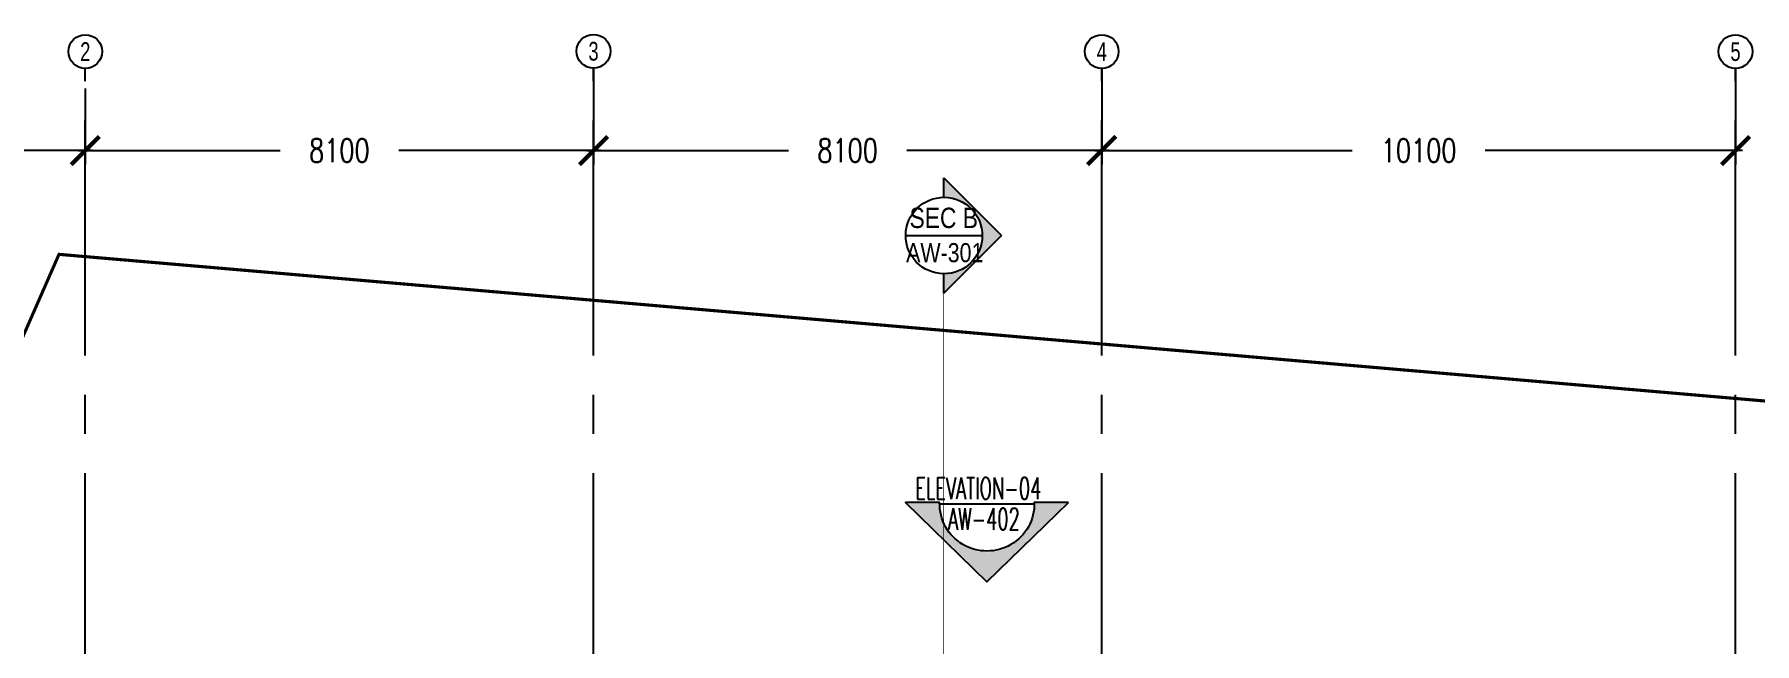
# Model space of a CAD drawing. Header units: millimetres. Extents: x -2076597 to 16308595, y -4402071 to 17875273.
# Drawn here: x -2051059 to -2023644, y -4196661 to -4186944 of the extents above; entities that cross this region are included whole.
import ezdxf
from ezdxf.enums import TextEntityAlignment as Align
from ezdxf.lldxf.tags import DXFTag

# ---------------------------------------------------------------- set-up
doc = ezdxf.new("R2010")
doc.units = ezdxf.units.MM
doc.linetypes.add('CENTER', pattern=[50.8, 31.75, -6.35, 6.35, -6.35])
doc.linetypes.add('CENTER2', pattern=[1.125, 0.75, -0.125, 0.125, -0.125])
for name, color, linetype, lineweight in [('A- REF LINES', 5, 'Continuous', 9), ('A-BOUNDARY LINES', 4, 'Continuous', 25), ('A-DETL-GENF', 92, 'Continuous', 9), ('A-ELEV FINEWALL', 6, 'Continuous', 9)]:
    doc.layers.add(name, color=color, linetype=linetype, lineweight=lineweight)
for name, color, linetype in [('A-DIMS', 4, 'Continuous'), ('A-GRID', 8, 'CENTER'), ('A-GRIDTXT', 1, 'Continuous'), ('A-PODIUM LYT ARCH', 85, 'Continuous'), ('a-ref', 5, 'Continuous'), ('A-REFR-SECT', 3, 'Continuous'), ('A-SITE BOUNDARY', 7, 'CENTER'), ('A-TXTROOM', 3, 'Continuous'), ('La-hatch', 8, 'Continuous'), ('S-GRID', 252, 'CENTER2')]:
    doc.layers.add(name, color=color, linetype=linetype)
doc.styles.add('ARIAL', font='arial.ttf')
doc.styles.add('ARIAL-GRID', font='arial.ttf', dxfattribs={"width": 0.7, "height": 15})
doc.styles.add('ROMANS', font='romans.shx', dxfattribs={"width": 0.75})
tags = doc.linetypes.add('Sheet-A1-BLOCK-12$0$DASHDOT2', pattern=[0.5, 0.25, -0.125, 0, -0.125]).pattern_tags.tags
tags[10:11] = [DXFTag(74, 4), DXFTag(75, 0), DXFTag(340, '0'), DXFTag(46, 1.0), DXFTag(50, 0.0), DXFTag(44, 0.0), DXFTag(45, 0.0)]
tags[8:9] = [DXFTag(74, 4), DXFTag(75, 0), DXFTag(340, '0'), DXFTag(46, 1.0), DXFTag(50, 0.0), DXFTag(44, 0.0), DXFTag(45, 0.0)]
tags[6:7] = [DXFTag(74, 4), DXFTag(75, 0), DXFTag(340, '0'), DXFTag(46, 1.0), DXFTag(50, 0.0), DXFTag(44, 0.0), DXFTag(45, 0.0)]
tags[4:5] = [DXFTag(74, 4), DXFTag(75, 0), DXFTag(340, '0'), DXFTag(46, 1.0), DXFTag(50, 0.0), DXFTag(44, 0.0), DXFTag(45, 0.0)]
doc.dimstyles.new('DIMB-200', dxfattribs={"dimscale": 150, "dimtxt": 2.5, "dimasz": 3, "dimexe": 1.5, "dimexo": 0, "dimgap": 3, "dimtad": 0, "dimtoh": 1, "dimdec": 0, "dimzin": 0, "dimdsep": 46, "dimtxsty": 'ROMANS', "dimblk": 'ARCHTICK', "dimcen": 3, "dimdle": 0.75, "dimclrd": 8, "dimclre": 8, "dimclrt": 4, "dimazin": 0, "dimtfac": 1, "dimtdec": 0, "dimtix": 1, "dimtofl": 0, "dimtmove": 2, "dimatfit": 3, "dimldrblk": 'DOT', "dimfxl": 0, "dimtolj": 1, "dimtzin": 0, "dimarcsym": 0})

# ---------------------------------------------------------------- blocks, each defined once
blk = doc.blocks.new('Family - ___-240295-0_ ground floor')
at = {"layer": 'A-SITE BOUNDARY', "ltscale": 100, "const_width": 50}
blk.add_lwpolyline([(83289, 239099), (44096, 242471), (19986, 187452), (76141, 187452)], close=True, dxfattribs=at)
blk = doc.blocks.new('_ArchTick')
at = {"color": 0, "linetype": 'ByBlock', "const_width": 0.15}
blk.add_lwpolyline([(-0.5, -0.5), (0.5, 0.5)], dxfattribs=at)
blk = doc.blocks.new('*D33')
at = {"layer": 'A-BOUNDARY LINES', "color": 8, "lineweight": -2, "transparency": 16777216}
for p, q in [((702286, -974750), (702286, -976285)), ((712386, -974750), (712386, -976285)), ((702174, -976060), (706277, -976060)), ((712499, -976060), (708396, -976060))]:
    blk.add_line(p, q, dxfattribs=at)
at = {"layer": 'Defpoints', "color": 0, "transparency": 16777216}
for p in [(702286, -974750), (712386, -974750), (702286, -976060)]:
    blk.add_point(p, dxfattribs=at)
at = {"layer": 'A-BOUNDARY LINES', "color": 8, "lineweight": -2, "transparency": 16777216, "xscale": 450, "yscale": 450, "zscale": 450, "rotation": 180}
blk.add_blockref('_ArchTick', (702286, -976060), dxfattribs=at)
at = {"layer": 'A-BOUNDARY LINES', "color": 8, "lineweight": -2, "transparency": 16777216, "xscale": 450, "yscale": 450, "zscale": 450}
blk.add_blockref('_ArchTick', (712386, -976060), dxfattribs=at)
at = {"layer": 'A-BOUNDARY LINES', "color": 4, "transparency": 16777216, "insert": (707336, -976060), "char_height": 375, "attachment_point": 5, "style": 'ROMANS'}
blk.add_mtext('\\A1;10100', dxfattribs=at)
blk = doc.blocks.new('_Dot')
at = {"color": 0, "linetype": 'ByBlock', "lineweight": -2}
blk.add_line((-0.5, 0), (-1, 0), dxfattribs=at)
at = {"color": 0, "linetype": 'ByBlock', "const_width": 0.5}
blk.add_lwpolyline([(-0.25, 0, 1), (0.25, 0, 1)], format="xyb", close=True, dxfattribs=at)
blk = doc.blocks.new('*D34')
at = {"layer": 'A-BOUNDARY LINES', "color": 8, "lineweight": -2, "transparency": 16777216}
for p, q in [((694186, -974750), (694186, -976285)), ((702286, -974750), (702286, -976285)), ((694074, -976060), (697291, -976060)), ((702399, -976060), (699182, -976060))]:
    blk.add_line(p, q, dxfattribs=at)
at = {"layer": 'Defpoints', "color": 0, "transparency": 16777216}
for p in [(694186, -974750), (702286, -974750), (694186, -976060)]:
    blk.add_point(p, dxfattribs=at)
at = {"layer": 'A-BOUNDARY LINES', "color": 8, "lineweight": -2, "transparency": 16777216, "xscale": 450, "yscale": 450, "zscale": 450, "rotation": 180}
blk.add_blockref('_ArchTick', (694186, -976060), dxfattribs=at)
at = {"layer": 'A-BOUNDARY LINES', "color": 8, "lineweight": -2, "transparency": 16777216, "xscale": 450, "yscale": 450, "zscale": 450}
blk.add_blockref('_ArchTick', (702286, -976060), dxfattribs=at)
at = {"layer": 'A-BOUNDARY LINES', "color": 4, "transparency": 16777216, "insert": (698236, -976060), "char_height": 375, "attachment_point": 5, "style": 'ROMANS'}
blk.add_mtext('\\A1;8100', dxfattribs=at)
blk = doc.blocks.new('*D35')
at = {"layer": 'A-BOUNDARY LINES', "color": 8, "lineweight": -2, "transparency": 16777216}
for p, q in [((694186, -974750), (694186, -976285)), ((686086, -975480), (686086, -976285)), ((685974, -976060), (689191, -976060)), ((694299, -976060), (691082, -976060))]:
    blk.add_line(p, q, dxfattribs=at)
at = {"layer": 'Defpoints', "color": 0, "transparency": 16777216}
for p in [(694186, -974750), (686086, -975480), (686086, -976060)]:
    blk.add_point(p, dxfattribs=at)
at = {"layer": 'A-BOUNDARY LINES', "color": 8, "lineweight": -2, "transparency": 16777216, "xscale": 450, "yscale": 450, "zscale": 450, "rotation": 180}
blk.add_blockref('_ArchTick', (686086, -976060), dxfattribs=at)
at = {"layer": 'A-BOUNDARY LINES', "color": 8, "lineweight": -2, "transparency": 16777216, "xscale": 450, "yscale": 450, "zscale": 450}
blk.add_blockref('_ArchTick', (694186, -976060), dxfattribs=at)
at = {"layer": 'A-BOUNDARY LINES', "color": 4, "transparency": 16777216, "insert": (690136, -976060), "char_height": 375, "attachment_point": 5, "style": 'ROMANS'}
blk.add_mtext('\\A1;8100', dxfattribs=at)
blk = doc.blocks.new('*D36')
at = {"layer": 'A-BOUNDARY LINES', "color": 8, "lineweight": -2, "transparency": 16777216}
for p, q in [((686086, -975068), (686086, -976285)), ((678286, -975475), (678286, -976285)), ((678173, -976060), (681241, -976060)), ((686199, -976060), (683132, -976060))]:
    blk.add_line(p, q, dxfattribs=at)
at = {"layer": 'Defpoints', "color": 0, "transparency": 16777216}
for p in [(686086, -975068), (678286, -975475), (678286, -976060)]:
    blk.add_point(p, dxfattribs=at)
at = {"layer": 'A-BOUNDARY LINES', "color": 8, "lineweight": -2, "transparency": 16777216, "xscale": 450, "yscale": 450, "zscale": 450, "rotation": 180}
blk.add_blockref('_ArchTick', (678286, -976060), dxfattribs=at)
at = {"layer": 'A-BOUNDARY LINES', "color": 8, "lineweight": -2, "transparency": 16777216, "xscale": 450, "yscale": 450, "zscale": 450}
blk.add_blockref('_ArchTick', (686086, -976060), dxfattribs=at)
at = {"layer": 'A-BOUNDARY LINES', "color": 4, "transparency": 16777216, "insert": (682186, -976060), "char_height": 375, "attachment_point": 5, "style": 'ROMANS'}
blk.add_mtext('\\A1;7800', dxfattribs=at)
blk = doc.blocks.new('GRNO')
at = {"layer": 'A-GRIDTXT', "color": 8}
blk.add_circle((0, 0), 450, dxfattribs=at)
at = {"layer": 'A-GRIDTXT', "style": 'ARIAL-GRID', "width": 0.7}
blk.add_attdef('01', text='', height=350, dxfattribs=at).set_placement((0, 0), align=Align.MIDDLE_CENTER)
blk = doc.blocks.new('A-SEC-REF-1')
at = {"layer": 'A-REFR-SECT', "ltscale": 800}
blk.add_line((-600, 0), (600, 0), dxfattribs=at)
at = {"layer": 'A-REFR-SECT', "color": 4, "linetype": 'Continuous', "style": 'ARIAL', "width": 0.8}
for tag, height, p in [('SECTION-LETTER', 320, (-1, 276)), ('DRAWING-REF', 300, (15, -270))]:
    blk.add_attdef(tag, text='', height=height, dxfattribs=at).set_placement(p, align=Align.MIDDLE)
blk = doc.blocks.new('SEC LINES')
at = {"layer": 'A-DIMS'}
h = blk.add_hatch(color=8, dxfattribs=at)
edge = h.paths.add_edge_path()
edge.add_line((-3838666, -18329573), (-3838666, -18329264))
edge.add_ellipse((-3838666, -18328655), major_axis=(610, 1), ratio=1, start_angle=269.93, end_angle=359.93)
edge.add_ellipse((-3838666, -18328655), major_axis=(610, -1), ratio=1, start_angle=0.07, end_angle=90.07)
edge.add_line((-3838666, -18328045), (-3838666, -18327736))
edge.add_line((-3838666, -18327736), (-3837748, -18328655))
edge.add_line((-3837748, -18328655), (-3838666, -18329573))
at = {"layer": 'A-DIMS', "color": 2, "linetype": 'Continuous'}
for p, q in [((-3838666, -18327736), (-3837748, -18328655)), ((-3838666, -18328045), (-3838666, -18327736)), ((-3838666, -18329573), (-3837748, -18328655)), ((-3838666, -18329573), (-3838666, -18329264))]:
    blk.add_line(p, q, dxfattribs=at)
blk.add_ellipse((-3838663, -18328655), major_axis=(610, -6), ratio=1, start_param=3.146455407780075, end_param=9.42964071495966, dxfattribs=at)
at = {"layer": 'A-ELEV FINEWALL', "color": 7, "linetype": 'Sheet-A1-BLOCK-12$0$DASHDOT2', "ltscale": 4000, "const_width": 10}
blk.add_lwpolyline([(-3838666, -18329573), (-3838666, -18385694)], dxfattribs=at)
at = {"layer": 'A-DIMS', "linetype": 'Continuous', "xscale": 1.016296296338548, "yscale": 1.016296296338548, "zscale": 1.016296296338548, "rotation": 359.9645425549799}
blk.add_blockref('A-SEC-REF-1', (-3838666, -18328653), dxfattribs=at).add_auto_attribs({'SECTION-LETTER': 'SEC B', 'DRAWING-REF': 'AW-301'})
blk = doc.blocks.new('COLUMN 1')
at = {"layer": 'S-GRID', "ltscale": 5000}
for p, q in [((686086.2, -1035578.8), (686086.2, -974750.2)), ((694186.2, -1035578.8), (694186.2, -974750.2)), ((702286.2, -1035578.8), (702286.2, -974750.2)), ((712386.2, -1035578.8), (712386.2, -974750.2))]:
    blk.add_line(p, q, dxfattribs=at)
at = {"layer": 'A-PODIUM LYT ARCH'}
ref = blk.add_blockref('GRNO', (686086.2, -974481.2), dxfattribs=dict(at, xscale=0.5979073243647236, yscale=0.5979073243647236, zscale=0.5979073243647236))
ref.add_attrib('01', '2', dxfattribs={"layer": 'A-GRIDTXT', "height": 299, "style": 'ARIAL-GRID', "width": 0.7}).set_placement((686086.2, -974481.2), align=Align.MIDDLE_CENTER)
ref = blk.add_blockref('GRNO', (694186.2, -974476.3), dxfattribs=dict(at, xscale=0.5979073243647236, yscale=0.5979073243647236, zscale=0.5979073243647236))
ref.add_attrib('01', '3', dxfattribs={"layer": 'A-GRIDTXT', "height": 299, "style": 'ARIAL-GRID', "width": 0.7}).set_placement((694186.2, -974476.3), align=Align.MIDDLE_CENTER)
ref = blk.add_blockref('GRNO', (702286.2, -974481.2), dxfattribs=dict(at, xscale=0.5979073243647236, yscale=0.5979073243647236, zscale=0.5979073243647236))
ref.add_attrib('01', '4', dxfattribs={"layer": 'A-GRIDTXT', "height": 299, "style": 'ARIAL-GRID', "width": 0.7}).set_placement((702286.2, -974481.2), align=Align.MIDDLE_CENTER)
ref = blk.add_blockref('GRNO', (712386.2, -974481.2), dxfattribs=dict(at, xscale=0.5979073243647236, yscale=0.5979073243647236, zscale=0.5979073243647236))
ref.add_attrib('01', '5', dxfattribs={"layer": 'A-GRIDTXT', "height": 299, "style": 'ARIAL-GRID', "width": 0.7}).set_placement((712386.2, -974481.2), align=Align.MIDDLE_CENTER)
at = {"layer": 'A-BOUNDARY LINES'}
for base, p1, p2, picture, middle in [((686086.2, -976060.1), (694186.2, -974750.3), (686086.2, -975480.2), '*D35', (690136.2, -976060.1)), ((694186.2, -976060.1), (702286.2, -974750.3), (694186.2, -974750.3), '*D34', (698236.2, -976060.1)), ((702286.2, -976060.1), (712386.2, -974750.3), (702286.2, -974750.3), '*D33', (707336.2, -976060.1)), ((678285.9, -976060.1), (686086.2, -975068), (678285.9, -975475.3), '*D36', (682186.1, -976060.1))]:
    dim = blk.add_linear_dim(base=base, p1=p1, p2=p2, dimstyle='DIMB-200', dxfattribs=at)
    dim.commit()
    dim.dimension.update_dxf_attribs({"geometry": picture, "text_midpoint": middle})

msp = doc.modelspace()

# ---------------------------------------------------------------- hatches: boundary and pattern name
at = {"layer": 'a-ref'}
msp.add_hatch(color=66, dxfattribs=at).paths.add_polyline_path([(-2035877.3, -4195652.2), (-2037130.7, -4194430.3), (-2036650.1, -4194430.3, 1), (-2035104.5, -4194430.3), (-2034623.8, -4194430.3)])

# ---------------------------------------------------------------- linework, layer by layer
at = {"layer": 'a-ref', "color": 3, "linetype": 'Continuous', "ltscale": 1000}
msp.add_lwpolyline([(-2034579, -4194412.1), (-2035122.9, -4194412.1, -1.0244516), (-2036631.6, -4194412.1), (-2037175.5, -4194412.1), (-2035877.3, -4195677.7)], format="xyb", close=True, dxfattribs=at)
at = {"layer": 'La-hatch', "ltscale": 0.1}
msp.add_line((-2036631.4, -4194430.4), (-2035122.7, -4194430.4), dxfattribs=at)

# ---------------------------------------------------------------- block references
at = {"layer": 'A- REF LINES'}
msp.add_blockref('SEC LINES', (1802100.7, 14138502.7), dxfattribs=at)
at = {"layer": 'A-DETL-GENF', "color": 8}
msp.add_blockref('Family - ___-240295-0_ ground floor', (-2094762.5, -4432922.9), dxfattribs=at)
at = {"layer": 'A-GRID', "color": 8}
msp.add_blockref('COLUMN 1', (-2736334, -3212736.4), dxfattribs=at)

# ---------------------------------------------------------------- texts
at = {"layer": 'A-TXTROOM', "style": 'ROMANS', "width": 0.6}
for s, height, p in [('ELEVATION-04', 347.319, (-2037021.6, -4194355.8)), ('AW-402', 347.32, (-2036498.3, -4194845.1))]:
    msp.add_text(s, height=height, rotation=359.99444, dxfattribs=at).set_placement(p)

doc.saveas('drawing.dxf')
